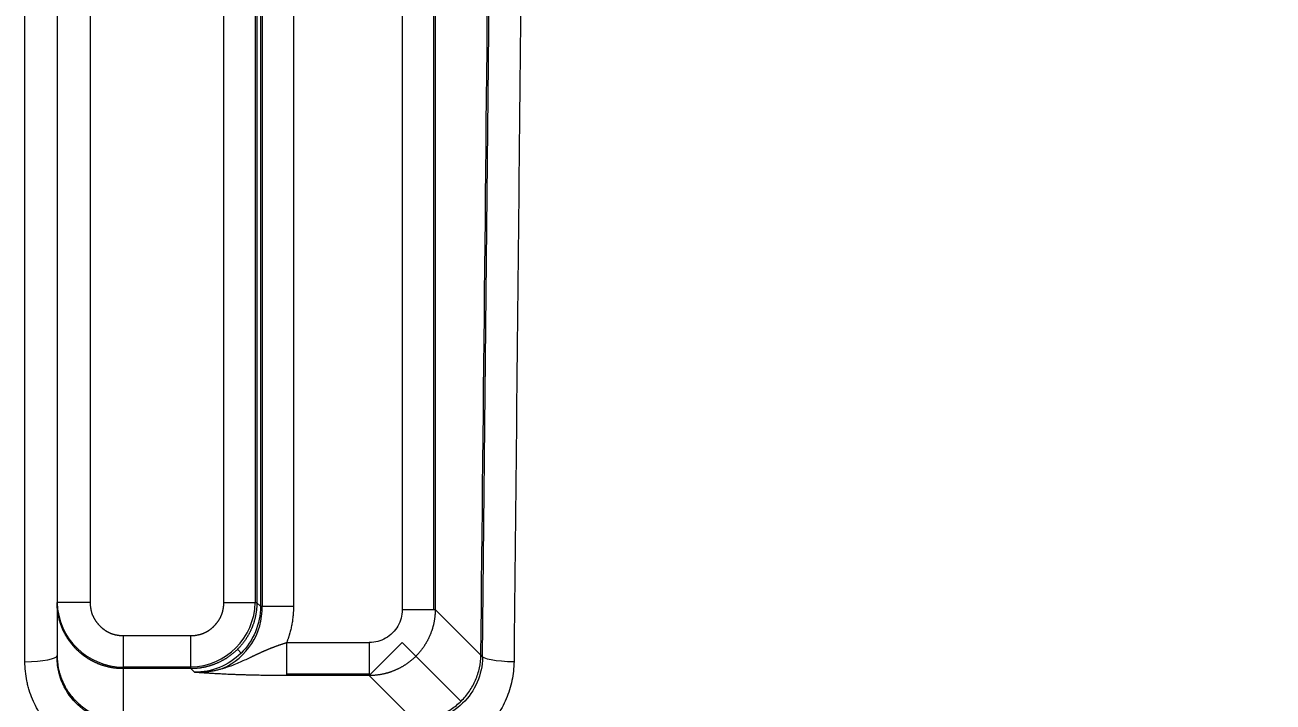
# Model space of a CAD drawing. Header units: millimetres. Extents: x 696 to 1262, y 405 to 535.
# Drawn here: x 728.41 to 747.4, y 470.92 to 481.22 of the extents above; entities that cross this region are included whole.
import ezdxf

# ---------------------------------------------------------------- set-up
doc = ezdxf.new("R2010")
doc.units = ezdxf.units.MM
doc.layers.add('core', color=7, linetype='Continuous', lineweight=20)
doc.layers.add('dim', color=82, linetype='Continuous', lineweight=9)
doc.dimstyles.get("Standard").update_dxf_attribs({"dimtxt": 0.18, "dimasz": 0.18, "dimexe": 0.18, "dimexo": 0.0625, "dimgap": 0.09, "dimtad": 0, "dimtih": 1, "dimtoh": 1, "dimzin": 0, "dimdsep": 46, "dimtxsty": 'Standard', "dimcen": 0.09, "dimadec": 0, "dimazin": 0, "dimtfac": 1, "dimtofl": 0, "dimtmove": 0, "dimatfit": 3, "dimfxl": 0, "dimtolj": 1, "dimtzin": 0, "dimarcsym": 0})

# ---------------------------------------------------------------- blocks, each defined once
blk = doc.blocks.new('*D3')
at = {"layer": 'Defpoints', "color": 0, "lineweight": 18, "transparency": 16777216}
for p in [(739.913, 487.662), (744.018, 484.807)]:
    blk.add_point(p, dxfattribs=at)
at = {"layer": 'dim', "color": 0, "lineweight": -2, "transparency": 16777216}
for p, q in [((741.875, 486.235), (742.055, 486.235)), ((741.965, 486.145), (741.965, 486.325)), ((757.391, 475.506), (745.66, 483.665)), ((759.391, 475.506), (757.391, 475.506))]:
    blk.add_line(p, q, dxfattribs=at)
at = {"layer": 'dim', "color": 0, "lineweight": 18, "transparency": 16777216}
blk.add_solid([(745.85, 483.939), (745.469, 483.392), (744.018, 484.807)], dxfattribs=at)
at = {"layer": 'dim', "color": 0, "lineweight": 18, "transparency": 16777216, "insert": (764.474, 475.506), "char_height": 2.5, "attachment_point": 5}
blk.add_mtext('\\A1;∅5.00', dxfattribs=at)

msp = doc.modelspace()

# ---------------------------------------------------------------- linework, layer by layer
at = {"layer": 'core', "linetype": 'Continuous', "lineweight": 13}
for p, q in [((734.148, 492.695), (734.148, 472.322)), ((734.625, 492.695), (734.625, 472.322)), ((734.65, 492.695), (734.65, 472.322)), ((729.397, 492.589), (729.397, 472.429)), ((731.433, 472.427), (731.433, 492.59)), ((731.91, 492.59), (731.91, 472.427)), ((731.935, 492.59), (731.935, 472.427)), ((731.991, 492.645), (731.991, 472.372)), ((732.016, 492.645), (732.016, 472.372)), ((732.493, 492.645), (732.493, 472.372)), ((735.371, 471.601), (735.491, 483.384)), ((731.991, 472.372), (731.935, 472.427)), ((734.65, 472.322), (735.346, 471.627)), ((730.931, 471.925), (729.899, 471.925)), ((732.388, 471.82), (733.646, 471.82)), ((734.148, 471.82), (733.646, 471.318)), ((735.042, 470.926), (734.148, 471.82)), ((731.641, 471.718), (731.698, 471.661)), ((730.931, 471.448), (729.899, 471.448)), ((730.931, 471.423), (729.899, 471.423)), ((729.899, 471.423), (729.899, 470.633)), ((730.987, 471.368), (730.931, 471.423)), ((732.388, 471.343), (733.646, 471.343)), ((733.646, 471.318), (732.388, 471.318)), ((733.646, 471.318), (734.327, 470.637))]:
    msp.add_line(p, q, dxfattribs=at)
at = {"layer": 'core', "linetype": 'Continuous', "lineweight": 18}
msp.add_line((732.388, 471.324), (732.388, 471.318), dxfattribs=at)
at = {"layer": 'core', "linetype": 'Continuous', "lineweight": 13}
for centre, major_axis, ratio, start_param, end_param in [((729.899, 472.455), (0, 1.007), 0.99863, 1.596967, 3.141593), ((730.904, 472.455), (-0.713, 0.713), 0.997265, 2.382366, 3.900819), ((731.009, 472.35), (-0.713, 0.713), 0.997265, 2.762513, 3.950422), ((728.394, 471.624), (0.5, 0), 0.190856, 4.734621, 6.283185), ((735.845, 471.627), (-0.5, 0.005), 0.190711, 0.05334, 1.582764)]:
    msp.add_ellipse(centre, major_axis=major_axis, ratio=ratio, start_param=start_param, end_param=end_param, dxfattribs=at)
for points, degree, knots in [([(728.405, 471.529), (728.405, 471.856), (728.405, 472.183), (728.405, 473.819), (728.405, 475.128), (728.405, 478.928), (728.405, 481.419), (728.405, 483.91)], 3, [0, 0, 0, 0, 0.079285, 0.079285, 0.396427, 0.396427, 1, 1, 1, 1]), ([(735.97, 483.314), (735.969, 483.186), (735.967, 483.057), (735.953, 481.619), (735.939, 480.311), (735.901, 476.512), (735.875, 474.021), (735.85, 471.531)], 3, [0, 0, 0, 0, 0.032774, 0.032774, 0.365991, 0.365991, 1, 1, 1, 1]), ([(729.899, 471.423), (729.897, 471.423), (729.891, 471.423), (729.882, 471.423), (729.873, 471.424), (729.864, 471.424), (729.855, 471.424), (729.846, 471.425), (729.837, 471.425), (729.828, 471.426), (729.819, 471.426), (729.81, 471.427), (729.801, 471.428), (729.792, 471.429), (729.782, 471.43), (729.773, 471.431), (729.764, 471.432), (729.754, 471.434), (729.745, 471.435), (729.736, 471.437), (729.726, 471.438), (729.717, 471.44), (729.707, 471.442), (729.698, 471.444), (729.688, 471.446), (729.678, 471.448), (729.669, 471.45), (729.659, 471.452), (729.649, 471.455), (729.64, 471.457), (729.63, 471.46), (729.62, 471.463), (729.61, 471.466), (729.6, 471.469), (729.591, 471.472), (729.581, 471.475), (729.571, 471.478), (729.561, 471.482), (729.551, 471.485), (729.541, 471.489), (729.531, 471.493), (729.521, 471.497), (729.512, 471.501), (729.502, 471.505), (729.492, 471.51), (729.482, 471.514), (729.472, 471.519), (729.462, 471.523), (729.452, 471.528), (729.442, 471.533), (729.433, 471.538), (729.423, 471.543), (729.413, 471.549), (729.403, 471.554), (729.393, 471.56), (729.383, 471.566), (729.374, 471.572), (729.364, 471.578), (729.354, 471.584), (729.345, 471.59), (729.335, 471.597), (729.325, 471.603), (729.316, 471.61), (729.306, 471.617), (729.297, 471.624), (729.287, 471.631), (729.278, 471.638), (729.269, 471.646), (729.259, 471.653), (729.25, 471.661), (729.241, 471.669), (729.232, 471.677), (729.223, 471.685), (729.214, 471.693), (729.205, 471.702), (729.196, 471.71), (729.187, 471.719), (729.178, 471.728), (729.17, 471.737), (729.161, 471.746), (729.153, 471.755), (729.144, 471.765), (729.136, 471.774), (729.128, 471.784), (729.12, 471.794), (729.112, 471.804), (729.104, 471.814), (729.096, 471.824), (729.088, 471.835), (729.08, 471.845), (729.073, 471.856), (729.066, 471.867), (729.058, 471.878), (729.051, 471.889), (729.044, 471.9), (729.037, 471.912), (729.03, 471.923), (729.024, 471.935), (729.017, 471.947), (729.011, 471.958), (729.004, 471.971), (728.998, 471.983), (728.992, 471.995), (728.986, 472.007), (728.981, 472.02), (728.975, 472.033), (728.97, 472.045), (728.965, 472.058), (728.96, 472.071), (728.955, 472.084), (728.95, 472.098), (728.945, 472.111), (728.941, 472.125), (728.937, 472.138), (728.933, 472.152), (728.929, 472.166), (728.925, 472.18), (728.922, 472.194), (728.919, 472.208), (728.915, 472.222), (728.913, 472.236), (728.91, 472.25), (728.907, 472.265), (728.905, 472.279), (728.903, 472.294), (728.901, 472.309), (728.899, 472.323), (728.898, 472.338), (728.897, 472.353), (728.896, 472.368), (728.895, 472.383), (728.894, 472.398), (728.894, 472.414), (728.894, 472.424), (728.894, 472.429)], 3, [0, 0, 0, 0, 0.005521, 0.011072, 0.016656, 0.02227, 0.027916, 0.033594, 0.039302, 0.045042, 0.050814, 0.056617, 0.062451, 0.068316, 0.074213, 0.080142, 0.086101, 0.092092, 0.098115, 0.104168, 0.110253, 0.11637, 0.122518, 0.128697, 0.134908, 0.14115, 0.147423, 0.153728, 0.160064, 0.166431, 0.17283, 0.17926, 0.185722, 0.192215, 0.198739, 0.205295, 0.211882, 0.2185, 0.22515, 0.231831, 0.238544, 0.245288, 0.252063, 0.25887, 0.265708, 0.272577, 0.279478, 0.28641, 0.293374, 0.300369, 0.307395, 0.314453, 0.321542, 0.328662, 0.335814, 0.342998, 0.350212, 0.357458, 0.364736, 0.372045, 0.379385, 0.386756, 0.394159, 0.401594, 0.409059, 0.416556, 0.424085, 0.431645, 0.439236, 0.446859, 0.454513, 0.462198, 0.469915, 0.477663, 0.485443, 0.493254, 0.501096, 0.50897, 0.516875, 0.524811, 0.532779, 0.540779, 0.548809, 0.556871, 0.564965, 0.57309, 0.581246, 0.589434, 0.597653, 0.605903, 0.614185, 0.622498, 0.630843, 0.639219, 0.647626, 0.656065, 0.664535, 0.673036, 0.681569, 0.690134, 0.698729, 0.707356, 0.716015, 0.724705, 0.733426, 0.742179, 0.750963, 0.759778, 0.768625, 0.777503, 0.786413, 0.795354, 0.804327, 0.81333, 0.822366, 0.831432, 0.84053, 0.84966, 0.85882, 0.868013, 0.877236, 0.886491, 0.895778, 0.905095, 0.914445, 0.923825, 0.933237, 0.94268, 0.952155, 0.961661, 0.971199, 0.980768, 0.990368, 1, 1, 1, 1]), ([(729.397, 472.429), (729.399, 472.32), (729.434, 472.236), (729.451, 472.196), (729.473, 472.163), (729.505, 472.114), (729.545, 472.074), (729.577, 472.041), (729.61, 472.018), (729.658, 471.983), (729.707, 471.963), (729.752, 471.945), (729.799, 471.936), (729.847, 471.927), (729.899, 471.925)], 2, [0, 0, 0, 0.25, 0.25, 0.357143, 0.357143, 0.5, 0.5, 0.607143, 0.607143, 0.75, 0.75, 0.875, 0.875, 1, 1, 1]), ([(731.935, 472.427), (731.935, 472.422), (731.935, 472.411), (731.935, 472.394), (731.934, 472.378), (731.933, 472.362), (731.932, 472.345), (731.93, 472.329), (731.929, 472.313), (731.927, 472.296), (731.924, 472.28), (731.922, 472.264), (731.919, 472.248), (731.916, 472.232), (731.913, 472.215), (731.909, 472.199), (731.905, 472.183), (731.901, 472.168), (731.897, 472.152), (731.892, 472.136), (731.887, 472.12), (731.882, 472.105), (731.876, 472.089), (731.871, 472.074), (731.865, 472.059), (731.859, 472.043), (731.852, 472.028), (731.846, 472.013), (731.839, 471.998), (731.831, 471.983), (731.824, 471.969), (731.816, 471.954), (731.809, 471.94), (731.8, 471.926), (731.792, 471.911), (731.784, 471.897), (731.775, 471.884), (731.766, 471.87), (731.757, 471.856), (731.747, 471.843), (731.737, 471.83), (731.728, 471.816), (731.717, 471.803), (731.707, 471.791), (731.697, 471.778), (731.686, 471.766), (731.675, 471.753), (731.664, 471.741), (731.652, 471.729), (731.641, 471.718), (731.629, 471.706), (731.617, 471.695), (731.605, 471.684), (731.593, 471.673), (731.581, 471.662), (731.568, 471.652), (731.555, 471.641), (731.542, 471.631), (731.529, 471.621), (731.516, 471.612), (731.502, 471.602), (731.489, 471.593), (731.475, 471.584), (731.461, 471.575), (731.447, 471.566), (731.433, 471.558), (731.419, 471.55), (731.404, 471.542), (731.39, 471.535), (731.375, 471.527), (731.36, 471.52), (731.345, 471.513), (731.33, 471.506), (731.315, 471.5), (731.3, 471.494), (731.285, 471.488), (731.269, 471.482), (731.254, 471.477), (731.238, 471.472), (731.223, 471.467), (731.207, 471.462), (731.191, 471.458), (731.175, 471.454), (731.159, 471.45), (731.143, 471.446), (731.127, 471.443), (731.111, 471.44), (731.095, 471.437), (731.079, 471.434), (731.062, 471.432), (731.046, 471.43), (731.03, 471.428), (731.013, 471.427), (730.997, 471.425), (730.981, 471.424), (730.964, 471.424), (730.948, 471.423), (730.937, 471.423), (730.931, 471.423)], 3, [0, 0, 0, 0, 0.010419, 0.020838, 0.031256, 0.041675, 0.052093, 0.062512, 0.07293, 0.083348, 0.093766, 0.104184, 0.114601, 0.125019, 0.135436, 0.145853, 0.156271, 0.166688, 0.177105, 0.187522, 0.197939, 0.208355, 0.218772, 0.229189, 0.239605, 0.250021, 0.260438, 0.270854, 0.28127, 0.291686, 0.302102, 0.312518, 0.322934, 0.33335, 0.343766, 0.354182, 0.364598, 0.375013, 0.385429, 0.395845, 0.40626, 0.416676, 0.427091, 0.437507, 0.447923, 0.458338, 0.468754, 0.479169, 0.489585, 0.5, 0.510415, 0.520831, 0.531246, 0.541662, 0.552077, 0.562493, 0.572909, 0.583324, 0.59374, 0.604155, 0.614571, 0.624987, 0.635402, 0.645818, 0.656234, 0.66665, 0.677066, 0.687482, 0.697898, 0.708314, 0.71873, 0.729146, 0.739562, 0.749979, 0.760395, 0.770812, 0.781228, 0.791645, 0.802061, 0.812478, 0.822895, 0.833312, 0.843729, 0.854147, 0.864564, 0.874981, 0.885399, 0.895816, 0.906234, 0.916652, 0.92707, 0.937488, 0.947907, 0.958325, 0.968744, 0.979162, 0.989581, 1, 1, 1, 1]), ([(730.931, 471.925), (731.04, 471.928), (731.124, 471.963), (731.163, 471.98), (731.197, 472.001), (731.246, 472.033), (731.285, 472.073), (731.318, 472.106), (731.341, 472.139), (731.376, 472.187), (731.396, 472.235), (731.414, 472.281), (731.423, 472.327), (731.432, 472.375), (731.433, 472.427)], 2, [0, 0, 0, 0.25, 0.25, 0.357143, 0.357143, 0.5, 0.5, 0.607143, 0.607143, 0.75, 0.75, 0.875, 0.875, 1, 1, 1]), ([(731.991, 472.372), (731.991, 472.239), (731.938, 471.975), (731.713, 471.639), (731.378, 471.418), (731.116, 471.368), (730.987, 471.368)], 3, [0, 0, 0, 0, 0.2515, 0.503, 0.7545, 1, 1, 1, 1]), ([(731.991, 472.372), (731.993, 472.372), (731.997, 472.372), (732.012, 472.372), (732.023, 472.372), (732.05, 472.372), (732.066, 472.372), (732.103, 472.372), (732.124, 472.372), (732.17, 472.372), (732.195, 472.372), (732.249, 472.372), (732.277, 472.372), (732.336, 472.372), (732.367, 472.372), (732.429, 472.372), (732.461, 472.372), (732.493, 472.372)], 3, [0, 0, 0, 0, 0.125, 0.125, 0.25, 0.25, 0.375, 0.375, 0.5, 0.5, 0.625, 0.625, 0.75, 0.75, 0.875, 0.875, 1, 1, 1, 1]), ([(734.65, 472.322), (734.65, 472.316), (734.65, 472.306), (734.65, 472.289), (734.649, 472.273), (734.648, 472.256), (734.647, 472.24), (734.645, 472.224), (734.644, 472.207), (734.642, 472.191), (734.639, 472.175), (734.637, 472.158), (734.634, 472.142), (734.631, 472.126), (734.627, 472.11), (734.624, 472.094), (734.62, 472.078), (734.616, 472.062), (734.611, 472.046), (734.607, 472.031), (734.602, 472.015), (734.597, 471.999), (734.591, 471.984), (734.586, 471.968), (734.58, 471.953), (734.573, 471.938), (734.567, 471.923), (734.56, 471.908), (734.553, 471.893), (734.546, 471.878), (734.539, 471.863), (734.531, 471.849), (734.523, 471.834), (734.515, 471.82), (734.507, 471.806), (734.498, 471.792), (734.49, 471.778), (734.481, 471.764), (734.471, 471.751), (734.462, 471.737), (734.452, 471.724), (734.442, 471.711), (734.432, 471.698), (734.422, 471.685), (734.411, 471.673), (734.401, 471.66), (734.39, 471.648), (734.379, 471.636), (734.367, 471.624), (734.356, 471.612), (734.344, 471.601), (734.332, 471.589), (734.32, 471.578), (734.308, 471.567), (734.295, 471.557), (734.283, 471.546), (734.27, 471.536), (734.257, 471.526), (734.244, 471.516), (734.231, 471.506), (734.217, 471.497), (734.204, 471.487), (734.19, 471.478), (734.176, 471.47), (734.162, 471.461), (734.148, 471.453), (734.134, 471.445), (734.119, 471.437), (734.105, 471.429), (734.09, 471.422), (734.075, 471.415), (734.06, 471.408), (734.045, 471.401), (734.03, 471.395), (734.015, 471.388), (734, 471.383), (733.984, 471.377), (733.969, 471.371), (733.953, 471.366), (733.937, 471.361), (733.922, 471.357), (733.906, 471.352), (733.89, 471.348), (733.874, 471.344), (733.858, 471.341), (733.842, 471.337), (733.826, 471.334), (733.81, 471.331), (733.793, 471.329), (733.777, 471.327), (733.761, 471.325), (733.745, 471.323), (733.728, 471.321), (733.712, 471.32), (733.695, 471.319), (733.679, 471.318), (733.663, 471.318), (733.652, 471.318), (733.646, 471.318)], 3, [0, 0, 0, 0, 0.010419, 0.020838, 0.031256, 0.041675, 0.052093, 0.062512, 0.07293, 0.083348, 0.093766, 0.104184, 0.114601, 0.125019, 0.135436, 0.145853, 0.156271, 0.166688, 0.177105, 0.187522, 0.197939, 0.208355, 0.218772, 0.229189, 0.239605, 0.250021, 0.260438, 0.270854, 0.28127, 0.291686, 0.302102, 0.312518, 0.322934, 0.33335, 0.343766, 0.354182, 0.364598, 0.375013, 0.385429, 0.395845, 0.40626, 0.416676, 0.427091, 0.437507, 0.447923, 0.458338, 0.468754, 0.479169, 0.489585, 0.5, 0.510415, 0.520831, 0.531246, 0.541662, 0.552077, 0.562493, 0.572909, 0.583324, 0.59374, 0.604155, 0.614571, 0.624987, 0.635402, 0.645818, 0.656234, 0.66665, 0.677066, 0.687482, 0.697898, 0.708314, 0.71873, 0.729146, 0.739562, 0.749979, 0.760395, 0.770811, 0.781228, 0.791645, 0.802061, 0.812478, 0.822895, 0.833312, 0.843729, 0.854147, 0.864564, 0.874981, 0.885399, 0.895816, 0.906234, 0.916652, 0.92707, 0.937488, 0.947907, 0.958325, 0.968744, 0.979162, 0.989581, 1, 1, 1, 1]), ([(734.148, 472.322), (734.18, 472.322), (734.212, 472.322), (734.274, 472.322), (734.305, 472.322), (734.364, 472.322), (734.392, 472.322), (734.446, 472.322), (734.471, 472.322), (734.517, 472.322), (734.538, 472.322), (734.575, 472.322), (734.591, 472.322), (734.618, 472.322), (734.629, 472.322), (734.644, 472.322), (734.649, 472.322), (734.65, 472.322)], 3, [0, 0, 0, 0, 0.125, 0.125, 0.25, 0.25, 0.375, 0.375, 0.5, 0.5, 0.625, 0.625, 0.75, 0.75, 0.875, 0.875, 1, 1, 1, 1]), ([(729.899, 471.925), (729.899, 471.893), (729.899, 471.862), (729.899, 471.799), (729.899, 471.769), (729.899, 471.709), (729.899, 471.681), (729.899, 471.627), (729.899, 471.602), (729.899, 471.556), (729.899, 471.535), (729.899, 471.498), (729.899, 471.482), (729.899, 471.455), (729.899, 471.445), (729.899, 471.43), (729.899, 471.425), (729.899, 471.423)], 3, [0, 0, 0, 0, 0.125, 0.125, 0.25, 0.25, 0.375, 0.375, 0.5, 0.5, 0.625, 0.625, 0.75, 0.75, 0.875, 0.875, 1, 1, 1, 1]), ([(730.931, 471.423), (730.931, 471.425), (730.931, 471.43), (730.931, 471.445), (730.931, 471.455), (730.931, 471.482), (730.931, 471.498), (730.931, 471.535), (730.931, 471.556), (730.931, 471.602), (730.931, 471.627), (730.931, 471.681), (730.931, 471.709), (730.931, 471.769), (730.931, 471.799), (730.931, 471.862), (730.931, 471.893), (730.931, 471.925)], 3, [0, 0, 0, 0, 0.125, 0.125, 0.25, 0.25, 0.375, 0.375, 0.5, 0.5, 0.625, 0.625, 0.75, 0.75, 0.875, 0.875, 1, 1, 1, 1]), ([(732.388, 471.82), (732.388, 471.788), (732.388, 471.756), (732.388, 471.694), (732.388, 471.663), (732.388, 471.604), (732.388, 471.576), (732.388, 471.522), (732.388, 471.497), (732.388, 471.451), (732.388, 471.43), (732.388, 471.393), (732.388, 471.377), (732.388, 471.35), (732.388, 471.339), (732.388, 471.329), (732.388, 471.326), (732.388, 471.324)], 3, [0, 0, 0, 0, 0.135519, 0.135519, 0.271039, 0.271039, 0.406558, 0.406558, 0.542078, 0.542078, 0.677597, 0.677597, 0.813117, 0.813117, 0.948636, 0.948636, 1, 1, 1, 1]), ([(728.894, 471.624), (728.894, 471.559), (728.9, 471.495), (728.916, 471.416), (728.92, 471.4), (728.928, 471.368), (728.941, 471.322), (728.968, 471.246), (728.996, 471.188), (729.019, 471.145), (729.027, 471.131), (729.043, 471.103), (729.052, 471.09), (729.098, 471.022), (729.139, 470.972), (729.208, 470.903), (729.232, 470.881), (729.27, 470.85), (729.284, 470.84), (729.31, 470.82), (729.323, 470.811), (729.392, 470.765), (729.45, 470.735), (729.526, 470.703), (729.542, 470.697), (729.573, 470.686), (729.589, 470.681), (729.637, 470.666), (729.669, 470.658), (729.766, 470.639), (729.832, 470.633), (729.899, 470.633)], 3, [0, 0, 0, 0, 0.125, 0.125, 0.15625, 0.15625, 0.1875, 0.25, 0.3125, 0.3125, 0.34375, 0.34375, 0.375, 0.375, 0.5, 0.5, 0.5625, 0.5625, 0.59375, 0.59375, 0.625, 0.625, 0.75, 0.75, 0.78125, 0.78125, 0.8125, 0.8125, 0.875, 0.875, 1, 1, 1, 1]), ([(729.902, 470.604), (729.813, 470.603), (729.723, 470.614), (729.507, 470.672), (729.388, 470.731), (729.179, 470.891), (729.092, 470.991), (728.962, 471.216), (728.919, 471.342), (728.896, 471.515), (728.894, 471.561), (728.894, 471.607)], 3, [0, 0, 0, 0, 0.168107, 0.168107, 0.416121, 0.416121, 0.664136, 0.664136, 0.91215, 0.91215, 1, 1, 1, 1]), ([(734.327, 470.637), (734.395, 470.637), (734.461, 470.643), (734.56, 470.663), (734.593, 470.671), (734.656, 470.69), (734.718, 470.712), (734.778, 470.74), (734.837, 470.771), (734.865, 470.788), (734.948, 470.843), (734.999, 470.884), (735.069, 470.953), (735.091, 470.977), (735.133, 471.027), (735.153, 471.053), (735.208, 471.134), (735.239, 471.19), (735.278, 471.28), (735.289, 471.311), (735.309, 471.372), (735.317, 471.403), (735.337, 471.498), (735.345, 471.562), (735.346, 471.627)], 3, [0, 0, 0, 0, 0.125, 0.125, 0.1875, 0.1875, 0.25, 0.3125, 0.3125, 0.375, 0.375, 0.5, 0.5, 0.5625, 0.5625, 0.625, 0.625, 0.75, 0.75, 0.8125, 0.8125, 0.875, 0.875, 1, 1, 1, 1]), ([(735.371, 471.601), (735.371, 471.599), (735.371, 471.598), (735.369, 471.466), (735.341, 471.337), (735.237, 471.096), (735.162, 470.987), (734.973, 470.804), (734.861, 470.73), (734.61, 470.629), (734.469, 470.604), (734.329, 470.608)], 3, [0, 0, 0, 0, 0.003166, 0.003166, 0.248766, 0.248766, 0.494365, 0.494365, 0.739965, 0.739965, 1, 1, 1, 1]), ([(729.909, 470.038), (729.809, 470.038), (729.711, 470.048), (729.566, 470.076), (729.518, 470.088), (729.447, 470.11), (729.424, 470.117), (729.377, 470.134), (729.354, 470.143), (729.24, 470.19), (729.153, 470.236), (729.051, 470.304), (729.031, 470.318), (728.991, 470.347), (728.971, 470.362), (728.914, 470.409), (728.878, 470.442), (728.774, 470.545), (728.712, 470.62), (728.644, 470.722), (728.63, 470.743), (728.605, 470.785), (728.593, 470.806), (728.559, 470.871), (728.517, 470.958), (728.484, 471.049), (728.463, 471.119), (728.456, 471.143), (728.444, 471.19), (728.439, 471.214), (728.415, 471.334), (728.405, 471.431), (728.405, 471.529)], 3, [0, 0, 0, 0, 0.125, 0.125, 0.1875, 0.1875, 0.21875, 0.21875, 0.25, 0.25, 0.375, 0.375, 0.40625, 0.40625, 0.4375, 0.4375, 0.5, 0.5, 0.625, 0.625, 0.65625, 0.65625, 0.6875, 0.6875, 0.75, 0.8125, 0.8125, 0.84375, 0.84375, 0.875, 0.875, 1, 1, 1, 1]), ([(735.85, 471.531), (735.849, 471.433), (735.838, 471.337), (735.809, 471.195), (735.796, 471.148), (735.767, 471.055), (735.75, 471.008), (735.693, 470.873), (735.646, 470.788), (735.564, 470.667), (735.534, 470.628), (735.471, 470.552), (735.438, 470.516), (735.333, 470.412), (735.257, 470.351), (735.154, 470.282), (735.133, 470.269), (735.091, 470.244), (735.069, 470.232), (735.004, 470.197), (734.914, 470.155), (734.822, 470.122), (734.751, 470.1), (734.727, 470.094), (734.679, 470.082), (734.655, 470.076), (734.532, 470.052), (734.433, 470.042), (734.334, 470.042)], 3, [0, 0, 0, 0, 0.125, 0.125, 0.1875, 0.1875, 0.25, 0.25, 0.375, 0.375, 0.4375, 0.4375, 0.5, 0.5, 0.625, 0.625, 0.65625, 0.65625, 0.6875, 0.6875, 0.75, 0.8125, 0.8125, 0.84375, 0.84375, 0.875, 0.875, 1, 1, 1, 1])]:
    msp.add_open_spline(points, degree=degree, knots=knots, dxfattribs=at)
at = {"layer": 'core', "linetype": 'Continuous', "lineweight": 18}
for points in [[(728.894, 483.41), (728.894, 479.481), (728.894, 475.553), (728.894, 471.624)], [(734.148, 472.322), (734.146, 472.228), (734.106, 472.065), (733.903, 471.863), (733.74, 471.822), (733.646, 471.82)]]:
    msp.add_open_spline(points, degree=3, dxfattribs=at)
at = {"layer": 'core', "linetype": 'Continuous', "lineweight": 13}
for points, degree in [([(735.346, 471.627), (735.386, 475.554), (735.426, 479.482), (735.466, 483.41)], 3), ([(729.397, 472.429), (729.331, 472.429), (729.2, 472.429), (729.032, 472.429), (728.92, 472.429), (728.894, 472.429), (728.894, 472.429)], 3), ([(731.935, 472.427), (731.932, 472.427), (731.901, 472.427), (731.788, 472.427), (731.624, 472.427), (731.497, 472.427), (731.433, 472.427)], 3), ([(732.493, 472.372), (732.493, 472.23), (732.44, 471.951), (732.388, 471.82)], 2), ([(733.646, 471.82), (733.646, 471.756), (733.646, 471.629), (733.646, 471.465), (733.646, 471.352), (733.646, 471.321), (733.646, 471.318)], 3)]:
    msp.add_open_spline(points, degree=degree, dxfattribs=at)
at = {"layer": 'core', "linetype": 'Continuous', "lineweight": 18}
for points, degree, knots in [([(730.987, 471.368), (730.999, 471.368), (731.023, 471.367), (731.059, 471.368), (731.094, 471.37), (731.129, 471.372), (731.162, 471.376), (731.194, 471.38), (731.226, 471.384), (731.256, 471.389), (731.285, 471.395), (731.314, 471.4), (731.341, 471.407), (731.368, 471.413), (731.394, 471.42), (731.418, 471.427), (731.442, 471.434), (731.492, 471.45), (731.566, 471.476), (731.661, 471.515), (731.749, 471.554), (731.81, 471.583), (731.846, 471.6), (731.858, 471.605), (731.869, 471.611), (731.881, 471.617), (731.893, 471.622), (731.905, 471.628), (731.917, 471.633), (731.929, 471.639), (731.941, 471.644), (731.952, 471.65), (731.964, 471.655), (731.976, 471.661), (731.988, 471.666), (732, 471.672), (732.012, 471.677), (732.023, 471.682), (732.035, 471.687), (732.047, 471.693), (732.059, 471.698), (732.071, 471.703), (732.083, 471.708), (732.095, 471.713), (732.107, 471.718), (732.119, 471.723), (732.131, 471.728), (732.143, 471.733), (732.155, 471.738), (732.167, 471.743), (732.179, 471.747), (732.191, 471.752), (732.204, 471.757), (732.216, 471.761), (732.228, 471.766), (732.24, 471.77), (732.252, 471.775), (732.265, 471.779), (732.277, 471.784), (732.289, 471.788), (732.302, 471.792), (732.314, 471.796), (732.326, 471.8), (732.339, 471.804), (732.351, 471.808), (732.364, 471.812), (732.376, 471.816), (732.384, 471.819), (732.388, 471.82)], 3, [0, 0, 0, 0, 0.025016, 0.04943, 0.073248, 0.096477, 0.119123, 0.141189, 0.162679, 0.183594, 0.203939, 0.223712, 0.242917, 0.261553, 0.279619, 0.297117, 0.314046, 0.330405, 0.404426, 0.474558, 0.540852, 0.603323, 0.612351, 0.621355, 0.630337, 0.639296, 0.648233, 0.65715, 0.666045, 0.674921, 0.683777, 0.692614, 0.701432, 0.710232, 0.719014, 0.727779, 0.736527, 0.745257, 0.753971, 0.762669, 0.77135, 0.780016, 0.788665, 0.797299, 0.805918, 0.814521, 0.823109, 0.831681, 0.840238, 0.84878, 0.857306, 0.865818, 0.874314, 0.882795, 0.891262, 0.899713, 0.90815, 0.916571, 0.924978, 0.93337, 0.941748, 0.950111, 0.95846, 0.966795, 0.975116, 0.983423, 0.991718, 1, 1, 1, 1]), ([(732.388, 471.318), (732.191, 471.318), (731.821, 471.324), (731.636, 471.331), (731.273, 471.344), (730.987, 471.368)], 2, [0, 0, 0, 0.25, 0.5, 0.5, 1, 1, 1])]:
    msp.add_open_spline(points, degree=degree, knots=knots, dxfattribs=at)

# ---------------------------------------------------------------- dimensions: what is measured, and where the dimension line sits
at = {"layer": 'dim', "lineweight": 18}
dim = msp.add_diameter_dim_2p(p1=(739.913, 487.662), p2=(744.018, 484.807), dimstyle='Standard', override={"dimtxt": 2.5, "dimasz": 2, "dimexe": 0.49975, "dimexo": 0.49975, "dimgap": 0.49975}, dxfattribs=at)
dim.commit()
dim.dimension.update_dxf_attribs({"geometry": '*D3', "text_midpoint": (764.474, 475.506), "dimtype": 163})

doc.saveas('drawing.dxf')
